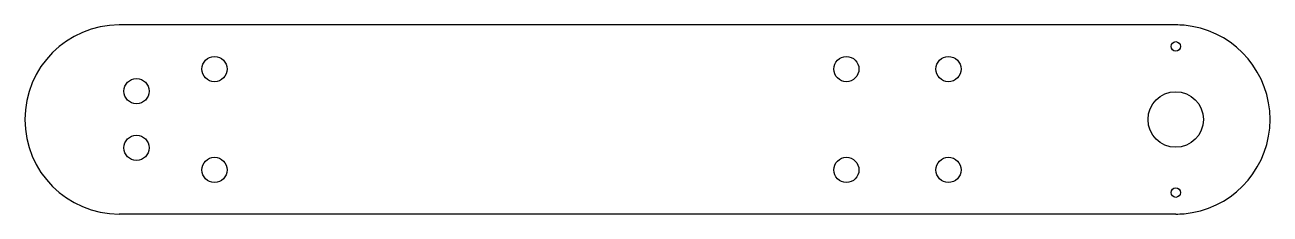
# Model space of a CAD drawing. Header units: inches. Extents: x 3 to 201, y 24 to 54.
import ezdxf

# ---------------------------------------------------------------- set-up
doc = ezdxf.new("R2010")
doc.units = ezdxf.units.IN
doc.header["$MEASUREMENT"] = 0
doc.layers.add('Arm', color=211, linetype='Continuous')

msp = doc.modelspace()

# ---------------------------------------------------------------- linework, layer by layer
at = {"layer": 'Arm'}
for p, q in [((183.78, 53.87), (18.37, 53.87)), ((186.37, 53.87), (183.78, 53.87)), ((183.78, 23.87), (18.37, 23.87)), ((186.37, 23.87), (183.78, 23.87))]:
    msp.add_line(p, q, dxfattribs=at)
for centre, radius in [((186.37, 50.47), 0.75), ((33.52, 46.87), 2), ((134, 46.87), 2), ((150.23, 46.87), 2), ((21.12, 43.37), 2), ((186.37, 38.87), 4.4), ((21.12, 34.37), 2), ((33.52, 30.87), 2), ((134, 30.87), 2), ((150.23, 30.87), 2), ((186.37, 27.27), 0.75)]:
    msp.add_circle(centre, radius, dxfattribs=at)
for centre, start, end in [((18.37, 38.87), 90, 270), ((186.37, 38.87), 79.9192, 90), ((186.37, 38.87), 280.0808, 79.9192), ((186.37, 38.87), 270, 280.0808)]:
    msp.add_arc(centre, 15, start, end, dxfattribs=at)

doc.saveas('drawing.dxf')
